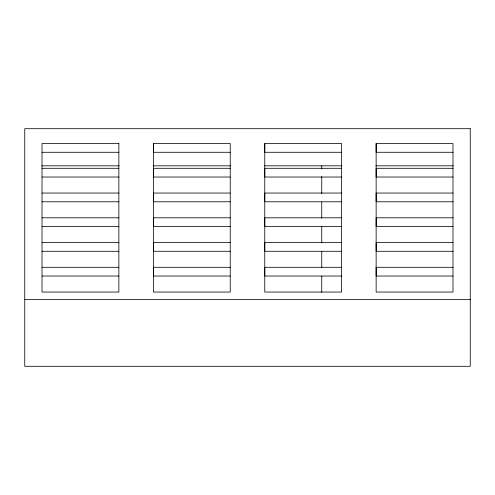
<?xml version="1.0" encoding="UTF-8"?>
<svg xmlns="http://www.w3.org/2000/svg" width="495" height="495" viewBox="0 0 495 495"><rect width="100%" height="100%" fill="white"/><g stroke="black" fill="none" stroke-linecap="round" stroke-linejoin="round"><path stroke-width="0.74" d="M153.388 143.55L153.388 292.05L230.237 292.05L230.237 143.55L153.388 143.55L153.388 152.281L230.237 152.281M264.763 143.55L264.763 292.05L341.612 292.05L341.612 143.55L264.763 143.55L264.763 152.281L341.612 152.281M376.138 143.55L376.138 292.05L452.987 292.05L452.987 143.55L376.138 143.55L376.138 152.281L452.987 152.281M42.013 152.281L118.862 152.281M41.766 165.825L119.109 165.825M153.141 165.825L230.484 165.825M264.516 165.825L341.859 165.825M375.891 165.825L453.234 165.825M42.013 168.3L118.862 168.3M230.237 168.3L153.388 168.3L153.388 177.031L230.237 177.031M341.612 168.3L264.763 168.3L264.763 177.031L341.612 177.031M452.987 168.3L376.138 168.3L376.138 177.031L452.987 177.031M42.013 177.031L118.862 177.031M42.013 193.05L118.862 193.05M230.237 193.05L153.388 193.05L153.388 201.781L230.237 201.781M341.612 193.05L264.763 193.05L264.763 201.781L341.612 201.781M452.987 193.05L376.138 193.05L376.138 201.781L452.987 201.781M42.013 201.781L118.862 201.781M42.013 217.8L118.862 217.8M230.237 217.8L153.388 217.8L153.388 226.531L230.237 226.531M341.612 217.8L264.763 217.8L264.763 226.531L341.612 226.531M452.987 217.8L376.138 217.8L376.138 226.531L452.987 226.531M42.013 226.531L118.862 226.531M42.013 242.55L118.862 242.55M230.237 242.55L153.388 242.55L153.388 251.281L230.237 251.281M341.612 242.55L264.763 242.55L264.763 251.281L341.612 251.281M452.987 242.55L376.138 242.55L376.138 251.281L452.987 251.281M42.013 251.281L118.862 251.281M42.013 267.3L118.862 267.3M230.237 267.3L153.388 267.3L153.388 276.031L230.237 276.031M341.612 267.3L264.763 267.3L264.763 276.031L341.612 276.031M452.987 267.3L376.138 267.3L376.138 276.031L452.987 276.031M42.013 276.031L118.862 276.031M24.75 299.475L470.25 299.475M321.75 165.825L321.75 168.906M321.75 176.622L321.75 193.582M321.75 202.065L321.75 218.258M321.75 226.741L321.75 242.934M321.75 251.411L321.75 267.603M321.75 276.086L321.75 292.279M470.25 128.7L24.75 128.7L24.75 366.3L470.25 366.3L470.25 128.7M118.862 143.55L42.013 143.55L42.013 292.05L118.862 292.05L118.862 143.55"/></g></svg>
